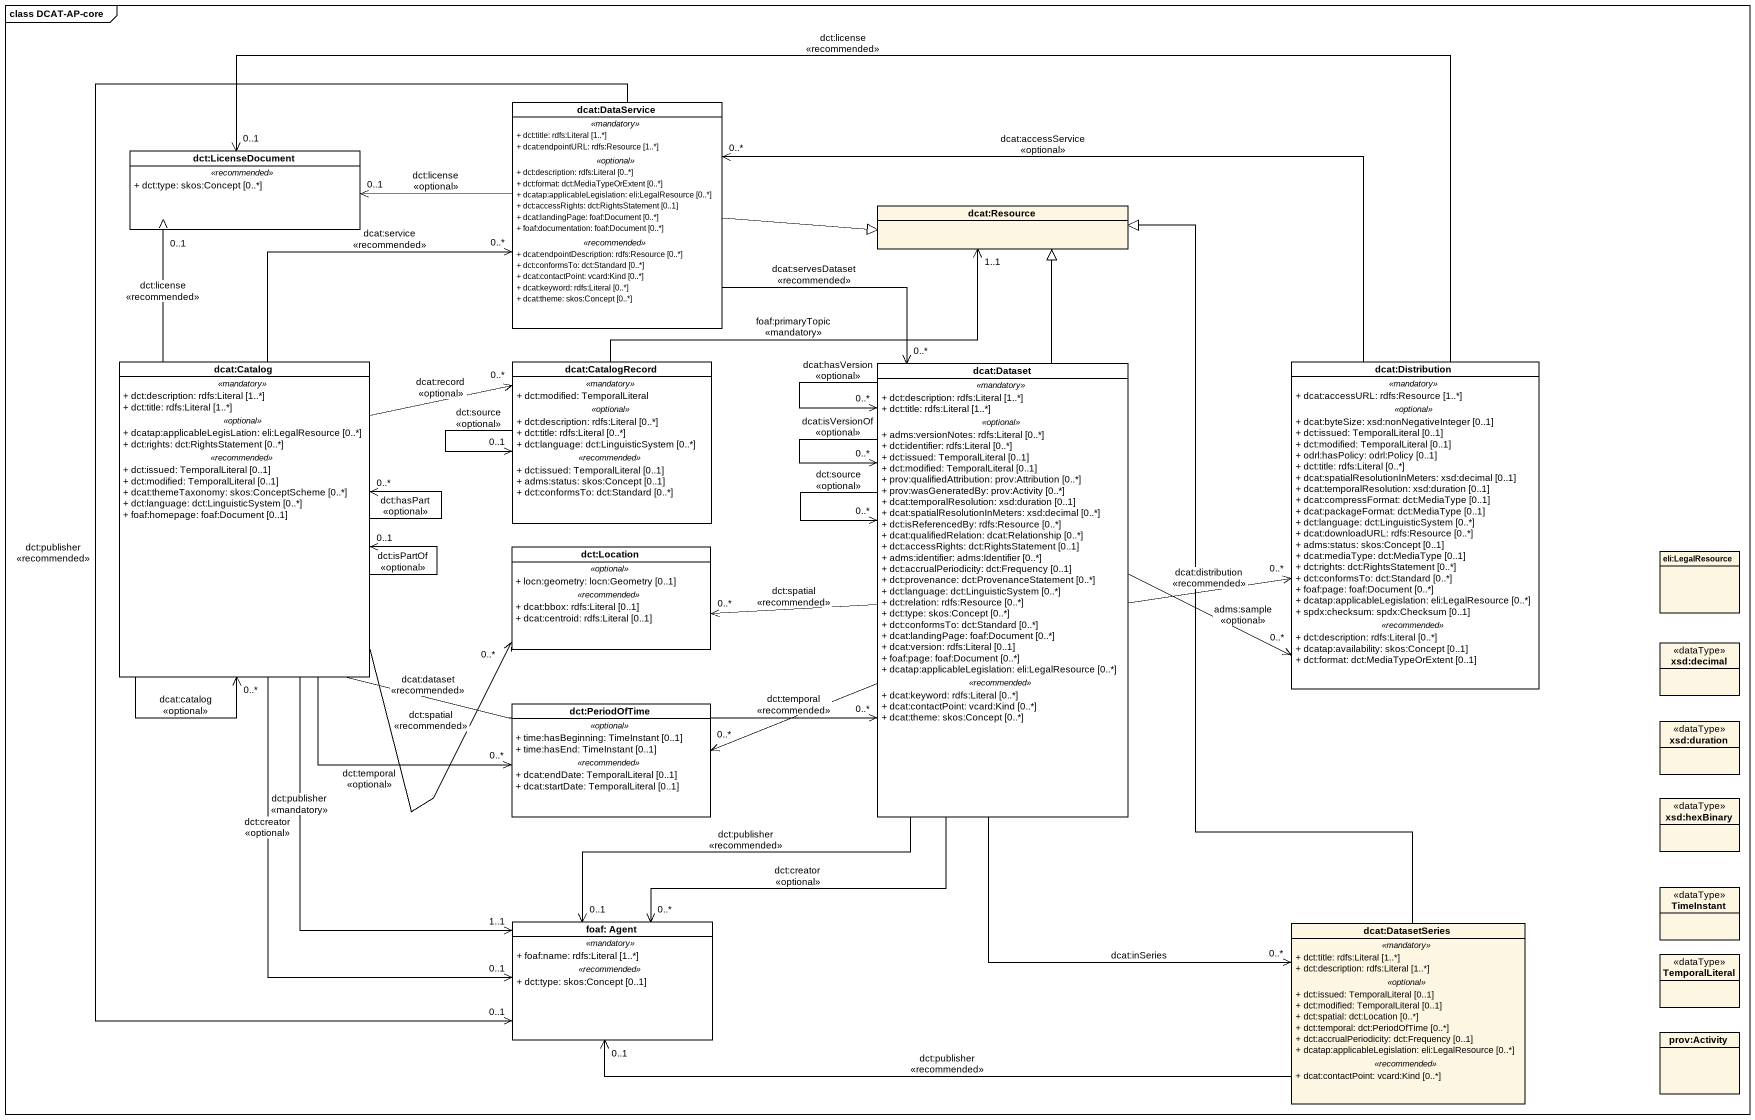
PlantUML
@startuml
mainframe class DCAT-AP-core
hide circle
hide empty members
skinparam classAttributeIconSize 0
class "dcat:DataService" as dcat_DataService #FFFFFF {
  .. <<mandatory>> ..
  + dct:title: rdfs:Literal [1..*]
  + dcat:endpointURL: rdfs:Resource [1..*]
  .. <<optional>> ..
  + dct:description: rdfs:Literal [0..*]
  + dct:format: dct:MediaTypeOrExtent [0..*]
  + dcatap:applicableLegislation: eli:LegalResource [0..*]
  + dct:accessRights: dct:RightsStatement [0..1]
  + dcat:landingPage: foaf:Document [0..*]
  + foaf:documentation: foaf:Document [0..*]
  .. <<recommended>> ..
  + dcat:endpointDescription: rdfs:Resource [0..*]
  + dct:conformsTo: dct:Standard [0..*]
  + dcat:contactPoint: vcard:Kind [0..*]
  + dcat:keyword: rdfs:Literal [0..*]
  + dcat:theme: skos:Concept [0..*]
}
class "dct:LicenseDocument" as dct_LicenseDocument #FFFFFF {
  .. <<recommended>> ..
  + dct:type: skos:Concept [0..*]
}
class "dcat:Resource" as dcat_Resource
class "dcat:Catalog" as dcat_Catalog #FFFFFF {
  .. <<mandatory>> ..
  + dct:description: rdfs:Literal [1..*]
  + dct:title: rdfs:Literal [1..*]
  .. <<optional>> ..
  + dcatap:applicableLegisLation: eli:LegalResource [0..*]
  + dct:rights: dct:RightsStatement [0..*]
  .. <<recommended>> ..
  + dct:issued: TemporalLiteral [0..1]
  + dct:modified: TemporalLiteral [0..1]
  + dcat:themeTaxonomy: skos:ConceptScheme [0..*]
  + dct:language: dct:LinguisticSystem [0..*]
  + foaf:homepage: foaf:Document [0..1]
}
class "dcat:CatalogRecord" as dcat_CatalogRecord #FFFFFF {
  .. <<mandatory>> ..
  + dct:modified: TemporalLiteral
  .. <<optional>> ..
  + dct:description: rdfs:Literal [0..*]
  + dct:title: rdfs:Literal [0..*]
  + dct:language: dct:LinguisticSystem [0..*]
  .. <<recommended>> ..
  + dct:issued: TemporalLiteral [0..1]
  + adms:status: skos:Concept [0..1]
  + dct:conformsTo: dct:Standard [0..*]
}
class "dcat:Dataset" as dcat_Dataset #FFFFFF {
  .. <<mandatory>> ..
  + dct:description: rdfs:Literal [1..*]
  + dct:title: rdfs:Literal [1..*]
  .. <<optional>> ..
  + adms:versionNotes: rdfs:Literal [0..*]
  + dct:identifier: rdfs:Literal [0..*]
  + dct:issued: TemporalLiteral [0..1]
  + dct:modified: TemporalLiteral [0..1]
  + prov:qualifiedAttribution: prov:Attribution [0..*]
  + prov:wasGeneratedBy: prov:Activity [0..*]
  + dcat:temporalResolution: xsd:duration [0..1]
  + dcat:spatialResolutionInMeters: xsd:decimal [0..*]
  + dct:isReferencedBy: rdfs:Resource [0..*]
  + dcat:qualifiedRelation: dcat:Relationship [0..*]
  + dct:accessRights: dct:RightsStatement [0..1]
  + adms:identifier: adms:Identifier [0..*]
  + dct:accrualPeriodicity: dct:Frequency [0..1]
  + dct:provenance: dct:ProvenanceStatement [0..*]
  + dct:language: dct:LinguisticSystem [0..*]
  + dct:relation: rdfs:Resource [0..*]
  + dct:type: skos:Concept [0..*]
  + dct:conformsTo: dct:Standard [0..*]
  + dcat:landingPage: foaf:Document [0..*]
  + dcat:version: rdfs:Literal [0..1]
  + foaf:page: foaf:Document [0..*]
  + dcatap:applicableLegislation: eli:LegalResource [0..*]
  .. <<recommended>> ..
  + dcat:keyword: rdfs:Literal [0..*]
  + dcat:contactPoint: vcard:Kind [0..*]
  + dcat:theme: skos:Concept [0..*]
}
class "dcat:Distribution" as dcat_Distribution #FFFFFF {
  .. <<mandatory>> ..
  + dcat:accessURL: rdfs:Resource [1..*]
  .. <<optional>> ..
  + dcat:byteSize: xsd:nonNegativeInteger [0..1]
  + dct:issued: TemporalLiteral [0..1]
  + dct:modified: TemporalLiteral [0..1]
  + odrl:hasPolicy: odrl:Policy [0..1]
  + dct:title: rdfs:Literal [0..*]
  + dcat:spatialResolutionInMeters: xsd:decimal [0..1]
  + dcat:temporalResolution: xsd:duration [0..1]
  + dcat:compressFormat: dct:MediaType [0..1]
  + dcat:packageFormat: dct:MediaType [0..1]
  + dct:language: dct:LinguisticSystem [0..*]
  + dcat:downloadURL: rdfs:Resource [0..*]
  + adms:status: skos:Concept [0..1]
  + dcat:mediaType: dct:MediaType [0..1]
  + dct:rights: dct:RightsStatement [0..*]
  + dct:conformsTo: dct:Standard [0..*]
  + foaf:page: foaf:Document [0..*]
  + dcatap:applicableLegislation: eli:LegalResource [0..*]
  + spdx:checksum: spdx:Checksum [0..1]
  .. <<recommended>> ..
  + dct:description: rdfs:Literal [0..*]
  + dcatap:availability: skos:Concept [0..1]
  + dct:format: dct:MediaTypeOrExtent [0..1]
}
class "dct:Location" as dct_Location #FFFFFF {
  .. <<optional>> ..
  + locn:geometry: locn:Geometry [0..1]
  .. <<recommended>> ..
  + dcat:bbox: rdfs:Literal [0..1]
  + dcat:centroid: rdfs:Literal [0..1]
}
class "eli:LegalResource" as eli_LegalResource
class "xsd:decimal" as xsd_decimal <<dataType>>
class "dct:PeriodOfTime" as dct_PeriodOfTime #FFFFFF {
  .. <<optional>> ..
  + time:hasBeginning: TimeInstant [0..1]
  + time:hasEnd: TimeInstant [0..1]
  .. <<recommended>> ..
  + dcat:endDate: TemporalLiteral [0..1]
  + dcat:startDate: TemporalLiteral [0..1]
}
class "xsd:duration" as xsd_duration <<dataType>>
class "xsd:hexBinary" as xsd_hexBinary <<dataType>>
class "foaf: Agent" as foaf_Agent #FFFFFF {
  .. <<mandatory>> ..
  + foaf:name: rdfs:Literal [1..*]
  .. <<recommended>> ..
  + dct:type: skos:Concept [0..1]
}
class "dcat:DatasetSeries" as dcat_DatasetSeries {
  .. <<mandatory>> ..
  + dct:title: rdfs:Literal [1..*]
  + dct:description: rdfs:Literal [1..*]
  .. <<optional>> ..
  + dct:issued: TemporalLiteral [0..1]
  + dct:modified: TemporalLiteral [0..1]
  + dct:spatial: dct:Location [0..*]
  + dct:temporal: dct:PeriodOfTime [0..*]
  + dct:accrualPeriodicity: dct:Frequency [0..1]
  + dcatap:applicableLegislation: eli:LegalResource [0..*]
  .. <<recommended>> ..
  + dcat:contactPoint: vcard:Kind [0..*]
}
class TimeInstant <<dataType>>
class TemporalLiteral <<dataType>>
class "prov:Activity" as prov_Activity
dcat_DataService -left-> "0..1" dct_LicenseDocument : dct:license\n<<optional>>
dcat_DataService -right-|> dcat_Resource
dcat_DataService --> "0..*" dcat_Dataset : dcat:servesDataset\n<<recommended>>
dcat_DataService --> "0..1" foaf_Agent : dct:publisher\n<<recommended>>
dcat_Catalog -up-> "0..*" dcat_DataService : dcat:service\n<<recommended>>
dcat_Catalog -up-> "0..1" dct_LicenseDocument : dct:license\n<<recommended>>
dcat_Catalog --> "0..*" dcat_Catalog : dct:hasPart\n<<optional>>
dcat_Catalog --> "0..1" dcat_Catalog : dct:isPartOf\n<<optional>>
dcat_Catalog --> "0..*" dcat_Catalog : dcat:catalog\n<<optional>>
dcat_Catalog -right-> "0..*" dcat_CatalogRecord : dcat:record\n<<optional>>
dcat_Catalog -right-> "0..*" dcat_Dataset : dcat:dataset\n<<recommended>>
dcat_Catalog -right-> "0..*" dct_Location : dct:spatial\n<<recommended>>
dcat_Catalog --> "0..*" dct_PeriodOfTime : dct:temporal\n<<optional>>
dcat_Catalog --> "1..1" foaf_Agent : dct:publisher\n<<mandatory>>
dcat_Catalog --> "0..1" foaf_Agent : dct:creator\n<<optional>>
dcat_CatalogRecord -right-> "1..1" dcat_Resource : foaf:primaryTopic\n<<mandatory>>
dcat_CatalogRecord --> "0..1" dcat_CatalogRecord : dct:source\n<<optional>>
dcat_Dataset -up-|> dcat_Resource
dcat_Dataset --> "0..*" dcat_Dataset : dct:source\n<<optional>>
dcat_Dataset --> "0..*" dcat_Dataset : dcat:hasVersion\n<<optional>>
dcat_Dataset --> "0..*" dcat_Dataset : dcat:isVersionOf\n<<optional>>
dcat_Dataset -right-> "0..*" dcat_Distribution : adms:sample\n<<optional>>
dcat_Dataset -right-> "0..*" dcat_Distribution : dcat:distribution\n<<recommended>>
dcat_Dataset -left-> "0..*" dct_Location : dct:spatial\n<<recommended>>
dcat_Dataset -left-> "0..*" dct_PeriodOfTime : dct:temporal\n<<recommended>>
dcat_Dataset --> "0..1" foaf_Agent : dct:publisher\n<<recommended>>
dcat_Dataset --> "0..*" foaf_Agent : dct:creator\n<<optional>>
dcat_Dataset --> "0..*" dcat_DatasetSeries : dcat:inSeries
dcat_Distribution -left-> "0..*" dcat_DataService : dcat:accessService\n<<optional>>
dcat_Distribution -left-> "0..1" dct_LicenseDocument : dct:license\n<<recommended>>
dcat_DatasetSeries -up-|> dcat_Resource
dcat_DatasetSeries -left-> "0..1" foaf_Agent : dct:publisher\n<<recommended>>
@enduml
